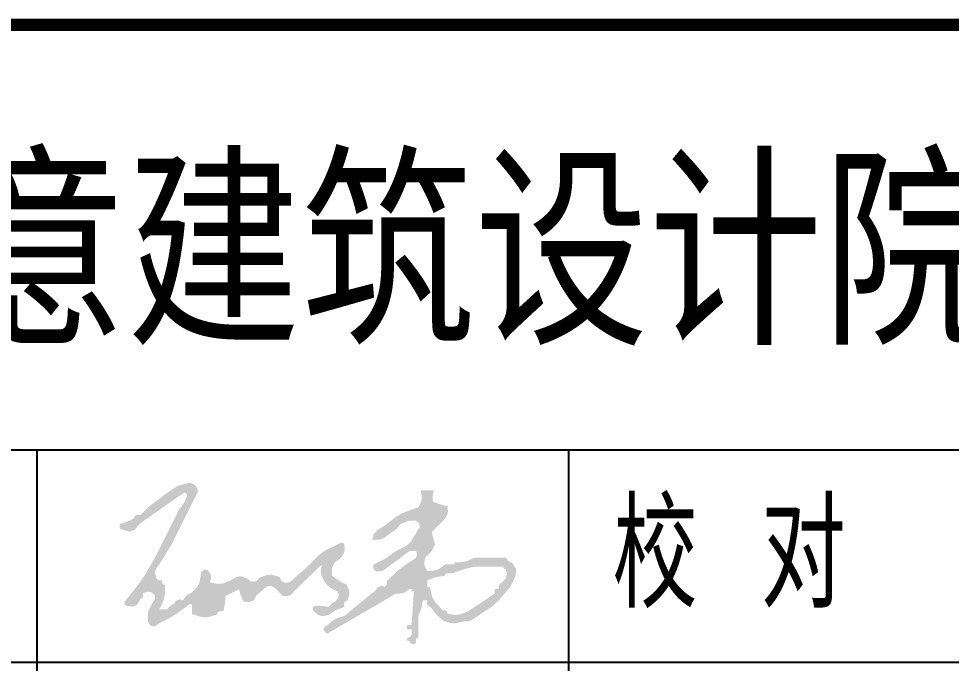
# Model space of a CAD drawing. Extents: x -129922 to 1190196, y -520662 to 139923.
# Drawn here: x 1026641 to 1030152, y -338388 to -335961 of the extents above; entities that cross this region are included whole.
import ezdxf
from ezdxf.enums import TextEntityAlignment as Align

# ---------------------------------------------------------------- set-up
doc = ezdxf.new("R2010")
doc.units = 0
doc.header["$LTSCALE"] = 1000
doc.header["$MEASUREMENT"] = 0
doc.linetypes.add('DASH', pattern=[0.35, 0.25, -0.1])
doc.layers.add('QIANMING', color=7, linetype='Continuous')
doc.layers.add('Y-云图图框', color=7, linetype='Continuous')
doc.layers.add('S-板-COLU', color=50, linetype='DASH', lineweight=20)
doc.styles.add('_YT_Name', font='', dxfattribs={"width": 0.8})
doc.styles.add('_YT_Sign_Text', font='ros.shx', dxfattribs={"width": 0.8, "bigfont": 'hztxt.shx'})
doc.styles.get("Standard").update_dxf_attribs({"font": 'gbenor.shx', "bigfont": 'gbcbig.shx'})
doc.styles.get('_YT_Name').set_extended_font_data('SimHei')

# ---------------------------------------------------------------- blocks, each defined once
blk = doc.blocks.new('ECMCTK_A1_横_单行图名--0')
for p, q in [((573, 34), (813, 34)), ((604, 10), (604, 34)), ((624, 34), (624, 10)), ((573, 26), (813, 26))]:
    blk.add_line(p, q)
at = {"const_width": 0.45}
blk.add_lwpolyline([(573, 10), (573, 50.01), (813, 50.01)], dxfattribs=at)
blk.add_lwpolyline([(573, 10), (831, 10), (831, 50), (573, 50)], close=True, dxfattribs=at)
at = {"style": '_YT_Sign_Text', "width": 0.8}
blk.add_text('校  对', height=4, dxfattribs=at).set_placement((625.661, 28.046))
at = {"color": 80, "flags": 3}
for tag, height, p in [('YTHQINS', 3, (34.314, 585.5)), ('ECMCKEY', 3, (292.067, 288.229)), ('YTTQINS', 5.625, (848.027, 12.812)), ('YTBARCODE_T1', 3, (749.785, 5.948)), ('YTFRAME', 3, (652.764, 5.837))]:
    blk.add_attdef(tag, text='', height=height, dxfattribs=at).set_placement(p, align=Align.MIDDLE_CENTER)
for tag, height, style, width, p in [('工程号', 4, '_YT_Sign_Text', 0.5, (804.076, 44.123)), ('证书编号', 4, '_YT_Sign_Text', 0.8, (708.866, 43.811)), ('审查批准号', 4, '_YT_Sign_Text', 0.8, (761.064, 43.811)), ('设计单位', 6, '_YT_Name', 0.8, (623.746, 38.601)), ('建设单位', 4, '_YT_Sign_Text', 0.8, (734.96, 36.114)), ('阶段', 4, '_YT_Sign_Text', 0.8, (804.076, 35.814)), ('项目号', 4, '_YT_Sign_Text', 0.5, (822.077, 33.721)), ('项目名称', 4, '_YT_Sign_Text', 0.8, (734.96, 28.114)), ('专业', 4, '_YT_Sign_Text', 0.8, (804.076, 27.31)), ('图纸编号', 4, '_YT_Sign_Text', 0.5, (803.929, 19.362)), ('图纸名称', 4.5, '_YT_Name', 0.8, (735.389, 15.063)), ('版本号', 4, '_YT_Sign_Text', 0.8, (822.077, 13.002)), ('出图比例', 4.2, '_YT_Sign_Text', 0.8, (681.825, 11.782)), ('日期', 4, '_YT_Sign_Text', 0.5, (803.88, 12.129))]:
    blk.add_attdef(tag, text='', height=height, dxfattribs=dict(style=style, width=width)).set_placement(p, align=Align.CENTER)
at = {"style": '_YT_Sign_Text', "width": 0.8, "flags": 3}
for tag, p, height in [('{审定人}', (605.87, 26.451), 6.24), ('{校对人}', (658.349, 26.531), 6.24), ('[审定人]', (590.945, 27.808), 4.104), ('[校对人]', (642.235, 27.824), 4.104), ('{审核人}', (606.98, 18.44), 6.24), ('{设计人}', (658.48, 18.539), 6.24), ('[设计人]', (642.473, 20.211), 4.104), ('[审核人]', (591.012, 19.756), 4.104), ('{项目负责人}', (608.28, 10.719), 6.24), ('{专业负责人}', (658.579, 10.361), 6.24), ('[项目负责人]', (590.778, 12.012), 4.104), ('[专业负责人]', (642.741, 11.768), 4.104)]:
    blk.add_attdef(tag, p, '', height=height, dxfattribs=at)
at = {"color": 80, "flags": 3}
for tag, p in [('YTQRCODE', (551.036, 11.907)), ('YTBZSIT', (25, 10)), ('EXT_TK_LEFT', (25, 10))]:
    blk.add_attdef(tag, p, '', height=3, dxfattribs=at)
blk = doc.blocks.new('A$C148031DB')
at = {"layer": 'QIANMING'}
h = blk.add_hatch(color=256, dxfattribs=at)
h.paths.add_polyline_path([(1428.2, 310.6), (1447, 316.2), (1485.1, 325.3), (1533.9, 325.3), (1558.3, 325.3), (1607, 325.3), (1606.1, 320), (1611.2, 315), (1616.4, 315.9), (1620.7, 293.1), (1616.9, 277.7), (1602.3, 259.6), (1591.1, 253.9), (1586.1, 243.9), (1588.3, 231.5), (1580.8, 231.5), (1577, 231.5), (1569.5, 231.5), (1569.5, 224), (1569.5, 220.3), (1569.5, 212.8), (1524.8, 182.4), (1502.2, 167.4), (1457, 137.8), (1425.3, 125.6), (1406.2, 123.5), (1372.6, 128.4), (1369.8, 137.3), (1363.2, 142.2), (1353.9, 142.4), (1322.1, 174.8), (1309.3, 197.1), (1297.6, 240.9), (1288.2, 240.9), (1288.2, 231.5), (1277.3, 234.9), (1269.3, 233.5), (1260.1, 226.8), (1256.4, 224.8), (1251.3, 227.4), (1250.7, 231.5), (1222.6, 231.5), (1222.6, 222.1), (1226.4, 222.1), (1228.2, 222.1), (1232, 222.1), (1228, 165.9), (1226.1, 137.8), (1222.6, 81.5), (1215.1, 81.5), (1211.4, 81.5), (1203.9, 81.5), (1203.9, 74), (1203.9, 70.2), (1203.9, 62.7), (1211.4, 62.7), (1215.1, 62.7), (1222.6, 62.7), (1224.9, 46.1), (1218.5, 33.4), (1203.9, 25.2), (1203.9, 15.9), (1213.2, 15.9), (1217.3, 4.7), (1231.4, 0), (1241.4, 6.5), (1241.4, 25.2), (1245.1, 25.2), (1247, 25.2), (1250.7, 25.2), (1250.7, 62.7), (1250.7, 81.5), (1250.7, 119), (1260.9, 144.3), (1264.8, 157.7), (1269.5, 184.6), (1277, 184.6), (1280.7, 184.6), (1288.2, 184.6), (1286.1, 172.2), (1291.1, 162.2), (1302.3, 156.5), (1320.5, 132), (1331, 120.5), (1353.9, 100.2), (1385.9, 89.5), (1405.2, 88.4), (1438.3, 95.6), (1464.1, 99.2), (1477.6, 104.4), (1499.2, 119), (1559.7, 159.9), (1588, 185.2), (1635.2, 240.9), (1642.7, 255.9), (1646.4, 263.4), (1653.9, 278.4), (1660.6, 302.1), (1658.1, 318.7), (1644.5, 339.3), (1631.6, 346.2), (1625.5, 351.3), (1616.4, 362.8), (1563.9, 362.8), (1537.6, 362.8), (1485.1, 362.8), (1453.7, 348.4), (1435.3, 344.3), (1400.8, 344), (1400.8, 334.7), (1363.2, 334.7), (1337, 316.2), (1320.1, 309.9), (1288.2, 306.5), (1277.6, 326.7), (1275.4, 340.2), (1278.9, 362.8), (1299.2, 382.2), (1308.1, 394.1), (1321.1, 419), (1314.3, 439.3), (1311.4, 449.7), (1307, 470.6), (1327.6, 491.2), (1337.9, 501.6), (1358.6, 522.2), (1371.1, 541.7), (1374.5, 555.3), (1372.6, 578.4), (1347.8, 584.4), (1335.5, 588.2), (1311.7, 597.2), (1309.9, 615.9), (1310.9, 626), (1316.4, 644.1), (1260.1, 644.1), (1265.4, 616.2), (1263.1, 599.3), (1250.7, 573.7), (1188.4, 551), (1158, 534.4), (1105.4, 494.1), (1086.9, 483.3), (1078.1, 476.5), (1063.2, 461.2), (1062.6, 451.2), (1060.3, 445.5), (1053.8, 437.8), (1087.6, 438.3), (1106.9, 445.1), (1133.5, 465.9), (1152.8, 477.6), (1161.8, 485.6), (1175.7, 503.4), (1200.2, 514.4), (1214.5, 517.4), (1241.4, 517.5), (1254.5, 506.7), (1256.5, 488.7), (1246, 475.3), (1222, 432.5), (1201, 412.6), (1157, 390.9), (1121.7, 365.1), (1102.6, 353.7), (1063.2, 334.7), (1061.9, 322.9), (1064.4, 315.1), (1072.6, 306.5), (1092.2, 305.9), (1103.5, 309.3), (1119.5, 320.6), (1157.2, 348.4), (1176, 362.5), (1213.2, 390.9), (1224.5, 390.9), (1230.1, 390.9), (1241.4, 390.9), (1245.3, 375.4), (1240.5, 362.5), (1227.3, 353.4), (1181.1, 321.9), (1159.2, 303.8), (1119.5, 264.3), (1118.8, 254.3), (1116.6, 248.6), (1110.1, 240.9), (1094.6, 244.8), (1081.7, 240), (1072.6, 226.8), (1019.9, 184), (993.6, 162.4), (941.3, 119), (908.3, 109.2), (891.8, 99.9), (866.3, 76.8), (857.5, 73.1), (854.9, 60.2), (861.6, 53.4), (863.1, 47.6), (871.1, 45), (875.7, 48.7), (988.3, 114.2), (1044.5, 147), (1157, 212.8), (1180.7, 213.3), (1193.9, 217.7), (1213.2, 231.5), (1222.6, 231.5), (1250.7, 231.5), (1251.3, 227.4), (1256.4, 224.8), (1260.1, 226.8), (1269.3, 233.5), (1277.3, 234.9), (1288.2, 231.5), (1288.2, 240.9), (1288.2, 269), (1317.5, 279.2), (1332.7, 283), (1363.2, 287.8), (1363.2, 297.1), (1391.4, 297.1)])
h.paths.add_polyline_path([(912.4, 270.3), (889.7, 287.8), (889.9, 321.3), (900.5, 342.5), (927.3, 362.8), (939.8, 382.3), (943.2, 395.9), (941.3, 419), (936.2, 424.8), (929.8, 426.4), (922.6, 423.7), (862.4, 393.8), (833.8, 373.1), (786.6, 325.3), (756.8, 298.8), (741.8, 285.6), (711.6, 259.6), (692.4, 258.1), (678.2, 265.9), (669.4, 283.1), (636.7, 291.6), (616.6, 290.5), (585, 278.4), (572.8, 264), (552.9, 262), (538.1, 273.7), (512.3, 284.9), (491.9, 283.6), (467.8, 269), (434.7, 255.3), (414, 253.1), (378.7, 259.6), (384.4, 279.8), (381.8, 294.3), (369.4, 311.2), (356.1, 313.7), (344, 305.7), (341.2, 292.5), (335.4, 259.4), (326.7, 241.9), (303.7, 217.4), (285.9, 208.6), (277.4, 201.1), (266.2, 184.6), (250.7, 188.5), (237.8, 183.7), (228.7, 170.6), (215.8, 163.7), (209.7, 158.6), (200.6, 147.1), (187.5, 147.1), (180.9, 147.1), (167.8, 147.1), (185.5, 185.5), (190.6, 208), (191.2, 250.3), (182.9, 251.2), (177.5, 261.8), (181.8, 269), (170, 267.7), (162.3, 270.3), (153.7, 278.4), (149.4, 301.2), (153.3, 316.6), (167.8, 334.7), (190.3, 372.2), (201.5, 390.9), (224, 428.4), (263.4, 507.2), (283.1, 546.6), (322.5, 625.3), (324.4, 629.1), (325.3, 630.9), (327.2, 634.7, 0.552076), (284.5, 674.3), (242.8, 662.8), (180.9, 620.6), (177.1, 615.9), (139, 589.2), (120.9, 573.9), (88.1, 540.9), (75.7, 543.1), (65.7, 538.1), (59.9, 526.9), (38, 516.2), (26.7, 511.5), (3.7, 503.4), (0, 494), (3.9, 484.3), (13.1, 480), (41.7, 472.2), (65.2, 480), (83.4, 503.4), (158.1, 556.3), (195.6, 582.6), (270.9, 634.7), (279.1, 633), (283.8, 623.5), (280.3, 615.9), (272.5, 595.5), (266.6, 585.5), (252.2, 569.1), (210.9, 486.5), (190.3, 445.3), (149, 362.8), (105.6, 288.2), (80.9, 252.1), (27.1, 184.6), (20.9, 177.4), (23.2, 165.4), (31.8, 161.2), (56.8, 157.9), (75.7, 167.4), (88.1, 189.3), (96.5, 194.9), (99.7, 202.9), (97.4, 212.8), (111.1, 219.3), (120.1, 220.4), (135, 217.4), (147.9, 206.4), (149.8, 188.9), (139.6, 175.3), (123.5, 144.7), (119.2, 125.4), (120.9, 90.9), (131.7, 77.8), (149.7, 75.8), (163.1, 86.2), (213.6, 113.1), (238.2, 128.2), (285, 161.2), (289.9, 167.2), (296.6, 168.8), (303.7, 165.9), (303.7, 150.9), (303.7, 143.4), (303.7, 128.4), (342.6, 114.5), (366.9, 113.3), (406.9, 123.7), (412.6, 134.9), (422.6, 139.9), (435, 137.8), (440.3, 163.7), (442.2, 177), (444.4, 203.4), (466.9, 214.6), (478.1, 220.3), (500.6, 231.5), (506.3, 210.3), (510.1, 199.8), (519.4, 179.9), (544.3, 176.7), (563.3, 186.1), (575.6, 208.1), (591.4, 220.2), (599, 226.9), (613.1, 240.9), (629.9, 245.1), (641.9, 242.4), (655.3, 231.5), (666.6, 220.3), (672.2, 214.6), (683.5, 203.4), (703.6, 202.2), (716.6, 207.3), (730.3, 222.1), (777.1, 267.3), (800.6, 289.8), (847.6, 334.7), (842.4, 306.7), (844.7, 289.9), (856.9, 264.3), (875.1, 242.8), (887.5, 233.5), (913.2, 222.1), (917.4, 205.4), (914.7, 193.4), (903.8, 179.9), (890.9, 173.1), (884.8, 168), (875.7, 156.5), (853.5, 160.7), (842, 161.7), (819.4, 161.2), (810.9, 156.9), (808.5, 145), (814.7, 137.8), (834.2, 122), (851.3, 118), (875.7, 123.7), (899.9, 140.3), (913.5, 147.1), (941.3, 156.5), (939.2, 168.9), (944.2, 178.9), (955.4, 184.6), (962, 210.1), (960.8, 226), (950.7, 250.3), (924.9, 262.6)])
blk = doc.blocks.new('sgfjhgfkjhgkjhlk')
at = {"layer": 'QIANMING', "xscale": 0.9, "yscale": 0.9, "zscale": 0.9}
blk.add_blockref('A$C148031DB', (6110278.2, -1409707.7), dxfattribs=at)

msp = doc.modelspace()

# ---------------------------------------------------------------- block references
at = {"layer": 'S-板-COLU'}
msp.add_blockref('sgfjhgfkjhgkjhlk', (-5083257.9, 1071390.7), dxfattribs=at)
at = {"layer": 'Y-云图图框'}
ref = msp.add_blockref('ECMCTK_A1_横_单行图名--0', (966310.6, -340984.2), dxfattribs=dict(at, xscale=100, yscale=100, zscale=100))
ref.add_attrib('设计单位', '广东博意建筑设计院有限公司', dxfattribs={"layer": '0', "height": 600, "style": '_YT_Name', "width": 0.8}).set_placement((1028685.2, -337124), align=Align.CENTER)

doc.saveas('drawing.dxf')
